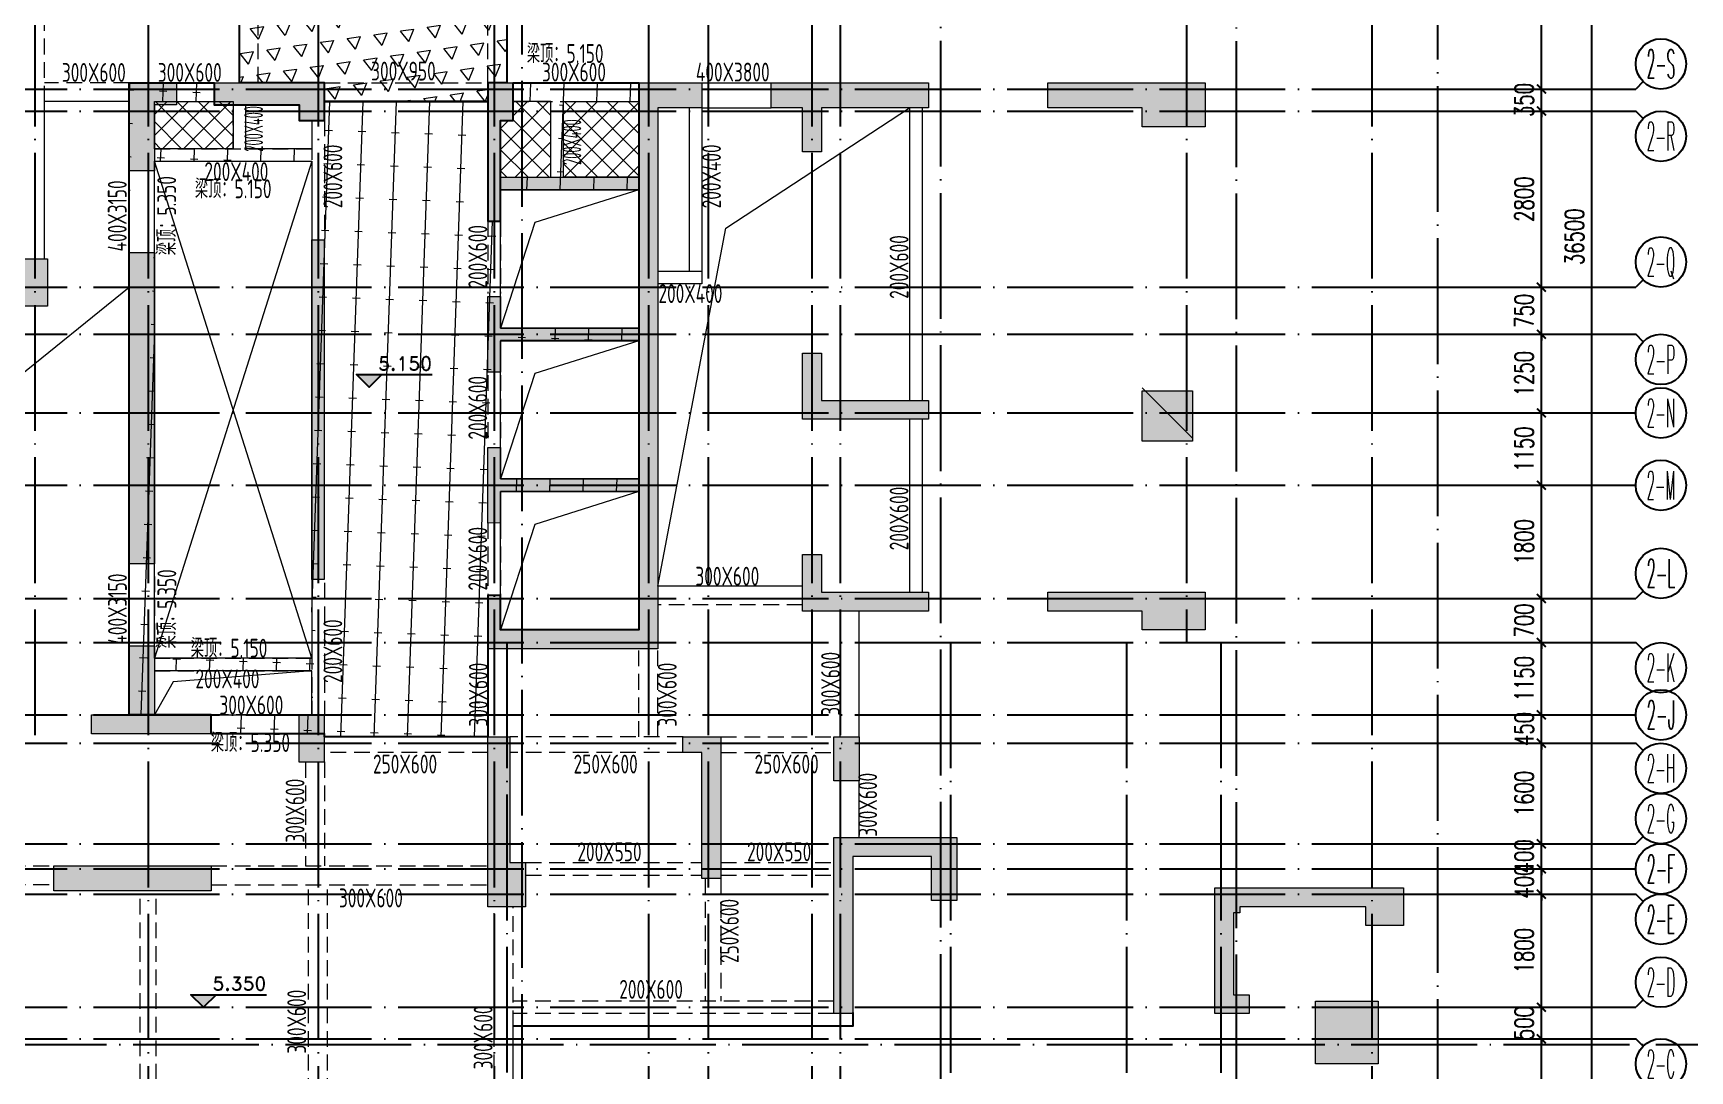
# Model space of a CAD drawing. Header units: millimetres. Extents: x 1089227 to 13101469, y 618865 to 10240562.
# Drawn here: x 2293406 to 2319734, y 4888743 to 4905242 of the extents above; entities that cross this region are included whole.
import ezdxf
from ezdxf.enums import TextEntityAlignment as Align

# ---------------------------------------------------------------- set-up
doc = ezdxf.new("R2010")
doc.units = ezdxf.units.MM
doc.header["$LTSCALE"] = 1000
doc.header["$PDMODE"] = 3
doc.header["$PDSIZE"] = 200
doc.linetypes.add('DOTE', pattern=[2.42, 2, -0.2, 0.02, -0.2])
doc.linetypes.add('HIDDEN', pattern=[0.375, 0.25, -0.125])
doc.layers.get('0').update_dxf_attribs({"linetype": 'CONTINUOUS'})
doc.layers.get('Defpoints').update_dxf_attribs({"linetype": 'CONTINUOUS'})
for name, color, linetype in [('AXIS', 3, 'CONTINUOUS'), ('AXIS_TEXT', 7, 'CONTINUOUS'), ('BG', 11, 'CONTINUOUS'), ('BG-H', 8, 'CONTINUOUS'), ('C-H', 8, 'CONTINUOUS'), ('DOTE', 1, 'DOTE'), ('S-BEAM-TEXT-DD', 7, 'CONTINUOUS'), ('降板范围', 7, 'CONTINUOUS')]:
    doc.layers.add(name, color=color, linetype=linetype)
for name, color, linetype, lineweight in [('S-BEAM-DASH', 4, 'HIDDEN', 0), ('S-BEAM-SE-DASH', 3, 'HIDDEN', 0), ('S-COLU-GZ', 240, 'CONTINUOUS', 0), ('S-HOLE', 11, 'CONTINUOUS', 0), ('S-SLAB', 160, 'CONTINUOUS', 0), ('S-SLAB-HATCH', 73, 'CONTINUOUS', 0), ('S-WALL', 31, 'CONTINUOUS', 0)]:
    doc.layers.add(name, color=color, linetype=linetype, lineweight=lineweight)
doc.styles.add('_TCH_AXIS', font='COMPLEX', dxfattribs={"bigfont": 'AllInOneBig.shx'})
doc.styles.add('_TCH_DIM_T3', font='SIMPLEX', dxfattribs={"width": 0.705882, "bigfont": 'AllInOneBig.shx'})
doc.styles.add('COMPLEX', font='COMPLEX', dxfattribs={"bigfont": 'AllInOneBig.shx'})
doc.styles.add('RMD', font='romand.shx')
doc.styles.add('TSSD_Rein', font='tssdeng.shx', dxfattribs={"width": 0.7, "bigfont": 'hztxt.shx'})
doc.dimstyles.new('_TCH_ARCH&&100', dxfattribs={"dimtxt": 297.5, "dimasz": 100, "dimexe": 250, "dimexo": 300, "dimgap": 126.25, "dimtad": 1, "dimdec": 0, "dimzin": 0, "dimdsep": 46, "dimtxsty": '_TCH_DIM_T3', "dimblk": 'ARCHTICK', "dimcen": 0.09, "dimclrt": 7, "dimazin": 2, "dimtfac": 1, "dimtdec": 0, "dimtix": 1, "dimtmove": 2, "dimatfit": 3, "dimfxl": 0, "dimtolj": 1, "dimtzin": 0, "dimarcsym": 0})
pattern_1 = [(45, (-3879379.73, -271259.23), (-168.379802, 168.379802), []), (135, (-3879379.73, -271259.23), (-168.379802, -168.379802), [])]

# ---------------------------------------------------------------- blocks, each defined once
blk = doc.blocks.new('_AXISO')
blk.add_circle((0, 0), 0.5)
at = {"layer": 'AXIS_TEXT', "style": 'COMPLEX', "width": 1.041667}
blk.add_attdef('A', text='', height=0.56, dxfattribs=at).set_placement((-0.25, -0.28), (0.25, -0.28), align=Align.FIT)
blk = doc.blocks.new('_ArchTick')
at = {"color": 0, "linetype": 'ByBlock', "const_width": 0.3}
blk.add_lwpolyline([(-0.71, -0.71), (0.71, 0.71)], dxfattribs=at)
blk = doc.blocks.new('*D246')
at = {"layer": 'AXIS', "color": 0, "lineweight": -2, "transparency": 16777216}
for p, q in [((-60525, 95042), (-57999, 95042)), ((-58249, 58542), (-58249, 95042)), ((-60525, 58542), (-57999, 58542))]:
    blk.add_line(p, q, dxfattribs=at)
at = {"layer": 'Defpoints', "color": 0, "transparency": 16777216}
for p in [(-60825, 95042), (-58249, 95042), (-60825, 58542)]:
    blk.add_point(p, dxfattribs=at)
at = {"layer": 'AXIS', "color": 0, "lineweight": -2, "transparency": 16777216, "xscale": 100, "yscale": 100, "zscale": 100}
for p, rotation in [((-58249, 95042), 90), ((-58249, 58542), 270)]:
    blk.add_blockref('_ArchTick', p, dxfattribs=dict(at, rotation=rotation))
at = {"layer": 'AXIS', "color": 7, "transparency": 16777216, "insert": (-58524, 76792), "char_height": 297.5, "attachment_point": 5, "rotation": 90, "style": '_TCH_DIM_T3'}
blk.add_mtext('\\A1;36500', dxfattribs=at)
blk = doc.blocks.new('*D248')
at = {"layer": 'AXIS', "color": 0, "lineweight": -2, "transparency": 16777216}
for p, q in [((-60525, 64042), (-58799, 64042)), ((-59049, 59542), (-59049, 64042)), ((-60525, 59542), (-58799, 59542))]:
    blk.add_line(p, q, dxfattribs=at)
at = {"layer": 'Defpoints', "color": 0, "transparency": 16777216}
for p in [(-60825, 64042), (-59049, 64042), (-60825, 59542)]:
    blk.add_point(p, dxfattribs=at)
at = {"layer": 'AXIS', "color": 0, "lineweight": -2, "transparency": 16777216, "xscale": 100, "yscale": 100, "zscale": 100}
for p, rotation in [((-59049, 64042), 90), ((-59049, 59542), 270)]:
    blk.add_blockref('_ArchTick', p, dxfattribs=dict(at, rotation=rotation))
at = {"layer": 'AXIS', "color": 7, "transparency": 16777216, "insert": (-59324, 61792), "char_height": 297.5, "attachment_point": 5, "rotation": 90, "style": '_TCH_DIM_T3'}
blk.add_mtext('\\A1;4500', dxfattribs=at)
blk = doc.blocks.new('*D249')
at = {"layer": 'AXIS', "color": 0, "lineweight": -2, "transparency": 16777216}
for p, q in [((-60525, 64542), (-58799, 64542)), ((-59049, 64542), (-59049, 64642)), ((-59049, 64042), (-59049, 64542)), ((-60525, 64042), (-58799, 64042)), ((-59049, 64042), (-59049, 63942))]:
    blk.add_line(p, q, dxfattribs=at)
at = {"layer": 'Defpoints', "color": 0, "transparency": 16777216}
for p in [(-60825, 64542), (-59049, 64542), (-60825, 64042)]:
    blk.add_point(p, dxfattribs=at)
at = {"layer": 'AXIS', "color": 0, "lineweight": -2, "transparency": 16777216, "xscale": 100, "yscale": 100, "zscale": 100}
for p, rotation in [((-59049, 64542), 270), ((-59049, 64042), 90)]:
    blk.add_blockref('_ArchTick', p, dxfattribs=dict(at, rotation=rotation))
at = {"layer": 'AXIS', "color": 7, "transparency": 16777216, "insert": (-59324, 64292), "char_height": 297.5, "attachment_point": 5, "rotation": 90, "style": '_TCH_DIM_T3'}
blk.add_mtext('\\A1;500', dxfattribs=at)
blk = doc.blocks.new('*D250')
at = {"layer": 'AXIS', "color": 0, "lineweight": -2, "transparency": 16777216}
for p, q in [((-60525, 66342), (-58799, 66342)), ((-59049, 64542), (-59049, 66342)), ((-60525, 64542), (-58799, 64542))]:
    blk.add_line(p, q, dxfattribs=at)
at = {"layer": 'Defpoints', "color": 0, "transparency": 16777216}
for p in [(-60825, 66342), (-59049, 66342), (-60825, 64542)]:
    blk.add_point(p, dxfattribs=at)
at = {"layer": 'AXIS', "color": 0, "lineweight": -2, "transparency": 16777216, "xscale": 100, "yscale": 100, "zscale": 100}
for p, rotation in [((-59049, 66342), 90), ((-59049, 64542), 270)]:
    blk.add_blockref('_ArchTick', p, dxfattribs=dict(at, rotation=rotation))
at = {"layer": 'AXIS', "color": 7, "transparency": 16777216, "insert": (-59324, 65442), "char_height": 297.5, "attachment_point": 5, "rotation": 90, "style": '_TCH_DIM_T3'}
blk.add_mtext('\\A1;1800', dxfattribs=at)
blk = doc.blocks.new('*D251')
at = {"layer": 'AXIS', "color": 0, "lineweight": -2, "transparency": 16777216}
for p, q in [((-60525, 66742), (-58799, 66742)), ((-59049, 66742), (-59049, 66842)), ((-59049, 66342), (-59049, 66742)), ((-60525, 66342), (-58799, 66342)), ((-59049, 66342), (-59049, 66242))]:
    blk.add_line(p, q, dxfattribs=at)
at = {"layer": 'Defpoints', "color": 0, "transparency": 16777216}
for p in [(-60825, 66742), (-59049, 66742), (-60825, 66342)]:
    blk.add_point(p, dxfattribs=at)
at = {"layer": 'AXIS', "color": 0, "lineweight": -2, "transparency": 16777216, "xscale": 100, "yscale": 100, "zscale": 100}
for p, rotation in [((-59049, 66742), 270), ((-59049, 66342), 90)]:
    blk.add_blockref('_ArchTick', p, dxfattribs=dict(at, rotation=rotation))
at = {"layer": 'AXIS', "color": 7, "transparency": 16777216, "insert": (-59324, 66542), "char_height": 297.5, "attachment_point": 5, "rotation": 90, "style": '_TCH_DIM_T3'}
blk.add_mtext('\\A1;400', dxfattribs=at)
blk = doc.blocks.new('*D252')
at = {"layer": 'AXIS', "color": 0, "lineweight": -2, "transparency": 16777216}
for p, q in [((-60525, 67142), (-58799, 67142)), ((-59049, 67142), (-59049, 67242)), ((-59049, 66742), (-59049, 67142)), ((-60525, 66742), (-58799, 66742)), ((-59049, 66742), (-59049, 66642))]:
    blk.add_line(p, q, dxfattribs=at)
at = {"layer": 'Defpoints', "color": 0, "transparency": 16777216}
for p in [(-60825, 67142), (-59049, 67142), (-60825, 66742)]:
    blk.add_point(p, dxfattribs=at)
at = {"layer": 'AXIS', "color": 0, "lineweight": -2, "transparency": 16777216, "xscale": 100, "yscale": 100, "zscale": 100}
for p, rotation in [((-59049, 67142), 270), ((-59049, 66742), 90)]:
    blk.add_blockref('_ArchTick', p, dxfattribs=dict(at, rotation=rotation))
at = {"layer": 'AXIS', "color": 7, "transparency": 16777216, "insert": (-59324, 66942), "char_height": 297.5, "attachment_point": 5, "rotation": 90, "style": '_TCH_DIM_T3'}
blk.add_mtext('\\A1;400', dxfattribs=at)
blk = doc.blocks.new('*D253')
at = {"layer": 'AXIS', "color": 0, "lineweight": -2, "transparency": 16777216}
for p, q in [((-60525, 68742), (-58799, 68742)), ((-59049, 67142), (-59049, 68742)), ((-60525, 67142), (-58799, 67142))]:
    blk.add_line(p, q, dxfattribs=at)
at = {"layer": 'Defpoints', "color": 0, "transparency": 16777216}
for p in [(-60825, 68742), (-59049, 68742), (-60825, 67142)]:
    blk.add_point(p, dxfattribs=at)
at = {"layer": 'AXIS', "color": 0, "lineweight": -2, "transparency": 16777216, "xscale": 100, "yscale": 100, "zscale": 100}
for p, rotation in [((-59049, 68742), 90), ((-59049, 67142), 270)]:
    blk.add_blockref('_ArchTick', p, dxfattribs=dict(at, rotation=rotation))
at = {"layer": 'AXIS', "color": 7, "transparency": 16777216, "insert": (-59324, 67942), "char_height": 297.5, "attachment_point": 5, "rotation": 90, "style": '_TCH_DIM_T3'}
blk.add_mtext('\\A1;1600', dxfattribs=at)
blk = doc.blocks.new('*D254')
at = {"layer": 'AXIS', "color": 0, "lineweight": -2, "transparency": 16777216}
for p, q in [((-59049, 69192), (-59049, 69292)), ((-60525, 69192), (-58799, 69192)), ((-59049, 68742), (-59049, 69192)), ((-60525, 68742), (-58799, 68742)), ((-59049, 68742), (-59049, 68642))]:
    blk.add_line(p, q, dxfattribs=at)
at = {"layer": 'Defpoints', "color": 0, "transparency": 16777216}
for p in [(-60825, 69192), (-59049, 69192), (-60825, 68742)]:
    blk.add_point(p, dxfattribs=at)
at = {"layer": 'AXIS', "color": 0, "lineweight": -2, "transparency": 16777216, "xscale": 100, "yscale": 100, "zscale": 100}
for p, rotation in [((-59049, 69192), 270), ((-59049, 68742), 90)]:
    blk.add_blockref('_ArchTick', p, dxfattribs=dict(at, rotation=rotation))
at = {"layer": 'AXIS', "color": 7, "transparency": 16777216, "insert": (-59324, 68967), "char_height": 297.5, "attachment_point": 5, "rotation": 90, "style": '_TCH_DIM_T3'}
blk.add_mtext('\\A1;450', dxfattribs=at)
blk = doc.blocks.new('*D255')
at = {"layer": 'AXIS', "color": 0, "lineweight": -2, "transparency": 16777216}
for p, q in [((-60525, 70342), (-58799, 70342)), ((-59049, 69192), (-59049, 70342)), ((-60525, 69192), (-58799, 69192))]:
    blk.add_line(p, q, dxfattribs=at)
at = {"layer": 'Defpoints', "color": 0, "transparency": 16777216}
for p in [(-60825, 70342), (-59049, 70342), (-60825, 69192)]:
    blk.add_point(p, dxfattribs=at)
at = {"layer": 'AXIS', "color": 0, "lineweight": -2, "transparency": 16777216, "xscale": 100, "yscale": 100, "zscale": 100}
for p, rotation in [((-59049, 70342), 90), ((-59049, 69192), 270)]:
    blk.add_blockref('_ArchTick', p, dxfattribs=dict(at, rotation=rotation))
at = {"layer": 'AXIS', "color": 7, "transparency": 16777216, "insert": (-59324, 69767), "char_height": 297.5, "attachment_point": 5, "rotation": 90, "style": '_TCH_DIM_T3'}
blk.add_mtext('\\A1;1150', dxfattribs=at)
blk = doc.blocks.new('*D256')
at = {"layer": 'AXIS', "color": 0, "lineweight": -2, "transparency": 16777216}
for p, q in [((-59049, 71042), (-59049, 71142)), ((-60525, 71042), (-58799, 71042)), ((-59049, 70342), (-59049, 71042)), ((-60525, 70342), (-58799, 70342)), ((-59049, 70342), (-59049, 70242))]:
    blk.add_line(p, q, dxfattribs=at)
at = {"layer": 'Defpoints', "color": 0, "transparency": 16777216}
for p in [(-60825, 71042), (-59049, 71042), (-60825, 70342)]:
    blk.add_point(p, dxfattribs=at)
at = {"layer": 'AXIS', "color": 0, "lineweight": -2, "transparency": 16777216, "xscale": 100, "yscale": 100, "zscale": 100}
for p, rotation in [((-59049, 71042), 270), ((-59049, 70342), 90)]:
    blk.add_blockref('_ArchTick', p, dxfattribs=dict(at, rotation=rotation))
at = {"layer": 'AXIS', "color": 7, "transparency": 16777216, "insert": (-59324, 70692), "char_height": 297.5, "attachment_point": 5, "rotation": 90, "style": '_TCH_DIM_T3'}
blk.add_mtext('\\A1;700', dxfattribs=at)
blk = doc.blocks.new('*D257')
at = {"layer": 'AXIS', "color": 0, "lineweight": -2, "transparency": 16777216}
for p, q in [((-60525, 72842), (-58799, 72842)), ((-59049, 71042), (-59049, 72842)), ((-60525, 71042), (-58799, 71042))]:
    blk.add_line(p, q, dxfattribs=at)
at = {"layer": 'Defpoints', "color": 0, "transparency": 16777216}
for p in [(-60825, 72842), (-59049, 72842), (-60825, 71042)]:
    blk.add_point(p, dxfattribs=at)
at = {"layer": 'AXIS', "color": 0, "lineweight": -2, "transparency": 16777216, "xscale": 100, "yscale": 100, "zscale": 100}
for p, rotation in [((-59049, 72842), 90), ((-59049, 71042), 270)]:
    blk.add_blockref('_ArchTick', p, dxfattribs=dict(at, rotation=rotation))
at = {"layer": 'AXIS', "color": 7, "transparency": 16777216, "insert": (-59324, 71942), "char_height": 297.5, "attachment_point": 5, "rotation": 90, "style": '_TCH_DIM_T3'}
blk.add_mtext('\\A1;1800', dxfattribs=at)
blk = doc.blocks.new('*D258')
at = {"layer": 'AXIS', "color": 0, "lineweight": -2, "transparency": 16777216}
for p, q in [((-60525, 73992), (-58799, 73992)), ((-59049, 72842), (-59049, 73992)), ((-60525, 72842), (-58799, 72842))]:
    blk.add_line(p, q, dxfattribs=at)
at = {"layer": 'Defpoints', "color": 0, "transparency": 16777216}
for p in [(-60825, 73992), (-59049, 73992), (-60825, 72842)]:
    blk.add_point(p, dxfattribs=at)
at = {"layer": 'AXIS', "color": 0, "lineweight": -2, "transparency": 16777216, "xscale": 100, "yscale": 100, "zscale": 100}
for p, rotation in [((-59049, 73992), 90), ((-59049, 72842), 270)]:
    blk.add_blockref('_ArchTick', p, dxfattribs=dict(at, rotation=rotation))
at = {"layer": 'AXIS', "color": 7, "transparency": 16777216, "insert": (-59324, 73417), "char_height": 297.5, "attachment_point": 5, "rotation": 90, "style": '_TCH_DIM_T3'}
blk.add_mtext('\\A1;1150', dxfattribs=at)
blk = doc.blocks.new('*D259')
at = {"layer": 'AXIS', "color": 0, "lineweight": -2, "transparency": 16777216}
for p, q in [((-60525, 75242), (-58799, 75242)), ((-59049, 73992), (-59049, 75242)), ((-60525, 73992), (-58799, 73992))]:
    blk.add_line(p, q, dxfattribs=at)
at = {"layer": 'Defpoints', "color": 0, "transparency": 16777216}
for p in [(-60825, 75242), (-59049, 75242), (-60825, 73992)]:
    blk.add_point(p, dxfattribs=at)
at = {"layer": 'AXIS', "color": 0, "lineweight": -2, "transparency": 16777216, "xscale": 100, "yscale": 100, "zscale": 100}
for p, rotation in [((-59049, 75242), 90), ((-59049, 73992), 270)]:
    blk.add_blockref('_ArchTick', p, dxfattribs=dict(at, rotation=rotation))
at = {"layer": 'AXIS', "color": 7, "transparency": 16777216, "insert": (-59324, 74617), "char_height": 297.5, "attachment_point": 5, "rotation": 90, "style": '_TCH_DIM_T3'}
blk.add_mtext('\\A1;1250', dxfattribs=at)
blk = doc.blocks.new('*D260')
at = {"layer": 'AXIS', "color": 0, "lineweight": -2, "transparency": 16777216}
for p, q in [((-59049, 75992), (-59049, 76092)), ((-60525, 75992), (-58799, 75992)), ((-59049, 75242), (-59049, 75992)), ((-60525, 75242), (-58799, 75242)), ((-59049, 75242), (-59049, 75142))]:
    blk.add_line(p, q, dxfattribs=at)
at = {"layer": 'Defpoints', "color": 0, "transparency": 16777216}
for p in [(-60825, 75992), (-59049, 75992), (-60825, 75242)]:
    blk.add_point(p, dxfattribs=at)
at = {"layer": 'AXIS', "color": 0, "lineweight": -2, "transparency": 16777216, "xscale": 100, "yscale": 100, "zscale": 100}
for p, rotation in [((-59049, 75992), 270), ((-59049, 75242), 90)]:
    blk.add_blockref('_ArchTick', p, dxfattribs=dict(at, rotation=rotation))
at = {"layer": 'AXIS', "color": 7, "transparency": 16777216, "insert": (-59324, 75617), "char_height": 297.5, "attachment_point": 5, "rotation": 90, "style": '_TCH_DIM_T3'}
blk.add_mtext('\\A1;750', dxfattribs=at)
blk = doc.blocks.new('*D261')
at = {"layer": 'AXIS', "color": 0, "lineweight": -2, "transparency": 16777216}
for p, q in [((-60525, 78792), (-58799, 78792)), ((-59049, 75992), (-59049, 78792)), ((-60525, 75992), (-58799, 75992))]:
    blk.add_line(p, q, dxfattribs=at)
at = {"layer": 'Defpoints', "color": 0, "transparency": 16777216}
for p in [(-60825, 78792), (-59049, 78792), (-60825, 75992)]:
    blk.add_point(p, dxfattribs=at)
at = {"layer": 'AXIS', "color": 0, "lineweight": -2, "transparency": 16777216, "xscale": 100, "yscale": 100, "zscale": 100}
for p, rotation in [((-59049, 78792), 90), ((-59049, 75992), 270)]:
    blk.add_blockref('_ArchTick', p, dxfattribs=dict(at, rotation=rotation))
at = {"layer": 'AXIS', "color": 7, "transparency": 16777216, "insert": (-59324, 77392), "char_height": 297.5, "attachment_point": 5, "rotation": 90, "style": '_TCH_DIM_T3'}
blk.add_mtext('\\A1;2800', dxfattribs=at)
blk = doc.blocks.new('*D262')
at = {"layer": 'AXIS', "color": 0, "lineweight": -2, "transparency": 16777216}
for p, q in [((-60525, 79142), (-58799, 79142)), ((-59049, 79142), (-59049, 79242)), ((-59049, 78792), (-59049, 79142)), ((-60525, 78792), (-58799, 78792)), ((-59049, 78792), (-59049, 78692))]:
    blk.add_line(p, q, dxfattribs=at)
at = {"layer": 'Defpoints', "color": 0, "transparency": 16777216}
for p in [(-60825, 79142), (-59049, 79142), (-60825, 78792)]:
    blk.add_point(p, dxfattribs=at)
at = {"layer": 'AXIS', "color": 0, "lineweight": -2, "transparency": 16777216, "xscale": 100, "yscale": 100, "zscale": 100}
for p, rotation in [((-59049, 79142), 270), ((-59049, 78792), 90)]:
    blk.add_blockref('_ArchTick', p, dxfattribs=dict(at, rotation=rotation))
at = {"layer": 'AXIS', "color": 7, "transparency": 16777216, "insert": (-59324, 78967), "char_height": 297.5, "attachment_point": 5, "rotation": 90, "style": '_TCH_DIM_T3'}
blk.add_mtext('\\A1;350', dxfattribs=at)
blk = doc.blocks.new('*D263')
at = {"layer": 'AXIS', "color": 0, "lineweight": -2, "transparency": 16777216}
for p, q in [((-60525, 82942), (-58799, 82942)), ((-59049, 79142), (-59049, 82942)), ((-60525, 79142), (-58799, 79142))]:
    blk.add_line(p, q, dxfattribs=at)
at = {"layer": 'Defpoints', "color": 0, "transparency": 16777216}
for p in [(-60825, 82942), (-59049, 82942), (-60825, 79142)]:
    blk.add_point(p, dxfattribs=at)
at = {"layer": 'AXIS', "color": 0, "lineweight": -2, "transparency": 16777216, "xscale": 100, "yscale": 100, "zscale": 100}
for p, rotation in [((-59049, 82942), 90), ((-59049, 79142), 270)]:
    blk.add_blockref('_ArchTick', p, dxfattribs=dict(at, rotation=rotation))
at = {"layer": 'AXIS', "color": 7, "transparency": 16777216, "insert": (-59324, 81042), "char_height": 297.5, "attachment_point": 5, "rotation": 90, "style": '_TCH_DIM_T3'}
blk.add_mtext('\\A1;3800', dxfattribs=at)
blk = doc.blocks.new('裙房轴网260428')
at = {"layer": 'DOTE', "color": 16, "linetype": 'DOTE'}
for p, q in [((-63900, 137981.8), (-63900, -1000)), ((-75250, 137349.7), (-75250, -1000)), ((-60700, 137269.1), (-60700, -1000)), ((-68600, 130728.4), (-68600, -1000)), ((-120150, 63950), (-1866, 63950))]:
    blk.add_line(p, q, dxfattribs=at)
blk = doc.blocks.new('QZ-TL-0808')
at = {"layer": 'C-H'}
for points in [[(-41558, -17922), (-41558, -16522), (-40808, -16522), (-40808, -16872), (-41158, -16872), (-41158, -17922)], [(-40208, -16522), (-38458, -16522), (-38458, -17122), (-38858, -17122), (-38858, -16872), (-40208, -16872)], [(-33158, -16922), (-32458, -16922), (-32458, -16522), (-33458, -16522), (-33458, -18024), (-35658, -18024), (-35658, -17122), (-35458, -17122), (-35458, -16522), (-35858, -16522), (-35858, -18722), (-35658, -18722), (-35658, -18224), (-33458, -18224), (-33458, -20422), (-35658, -20422), (-35658, -19921), (-35858, -19922), (-35858, -21121), (-35658, -21121), (-35658, -20622), (-33458, -20622), (-33458, -22822), (-35658, -22822), (-35658, -22322), (-35858, -22322), (-35858, -23522), (-35658, -23521), (-35658, -23022), (-33458, -23022), (-33458, -25222), (-35658, -25222), (-35658, -24722), (-35858, -24722), (-35858, -25522), (-33158, -25522)], [(-30858, -17622), (-30858, -16922), (-31358, -16922), (-31358, -16522), (-28858, -16522), (-28858, -16922), (-30558, -16922), (-30558, -17622)], [(-26958, -16522), (-24458, -16522), (-24458, -17222), (-25458, -17222), (-25458, -16922), (-26958, -16922)], [(-38658, -19022), (-38458, -19022), (-38458, -24422), (-38658, -24422)], [(-42858, -19322), (-43258, -19322), (-43258, -19472), (-45758, -19472), (-45758, -20073), (-42858, -20072)], [(-41558, -19222), (-41158, -19222), (-41158, -24172), (-41558, -24172)], [(-30858, -21872), (-30858, -20822), (-30558, -20822), (-30558, -21572), (-28858, -21572), (-28858, -21872)], [(-25458, -21421), (-24658, -21421), (-24658, -22221), (-25458, -22221)], [(-30858, -24922), (-30858, -24022), (-30558, -24022), (-30558, -24622), (-28858, -24622), (-28858, -24922)], [(-26958, -24622), (-24458, -24622), (-24458, -25222), (-25458, -25222), (-25458, -24922), (-26958, -24922)], [(-42158, -26872), (-42158, -26572), (-41558, -26572), (-41558, -25472), (-41155, -25472), (-41158, -26572), (-40258, -26572), (-40258, -26872)], [(-38858, -26572), (-38458, -26572), (-38458, -27322), (-38858, -27322)], [(-35508, -26922), (-35858, -26922), (-35858, -29622), (-35258, -29622), (-35258, -28922), (-35508, -28922)], [(-32758, -27172), (-32758, -26922), (-32158, -26922), (-32158, -29172), (-32458, -29172), (-32458, -27172)], [(-30358, -26922), (-29958, -26922), (-29958, -27622), (-30358, -27622)], [(-30358, -28522), (-28408, -28522), (-28408, -29522), (-28808, -29522), (-28808, -28822), (-30058, -28822), (-30058, -31322), (-30358, -31322)], [(-42758, -28972), (-40258, -28972), (-40258, -29372), (-42758, -29372)], [(-23758, -31022), (-23758, -31322), (-24308, -31322), (-24308, -29322), (-21308, -29322), (-21308, -29922), (-21908, -29922), (-21908, -29622), (-23908, -29622), (-23908, -29722), (-24008, -29722), (-24008, -31022)], [(-22708, -31122), (-21708, -31122), (-21708, -32122), (-22708, -32122)]]:
    blk.add_hatch(color=256, dxfattribs=at).paths.add_polyline_path(points)
at = {"layer": 'S-WALL'}
for points in [[(-41558, -17922), (-41558, -16522), (-40808, -16522), (-40808, -16872), (-41158, -16872), (-41158, -17922), (-41558, -17922)], [(-40208, -16522), (-38458, -16522), (-38458, -17122), (-38858, -17122), (-38858, -16872), (-40208, -16872), (-40208, -16522)], [(-35858, -21122), (-35858, -19922), (-35658, -19921), (-35658, -20422), (-33458, -20422), (-33458, -18224), (-35658, -18224), (-35658, -18722), (-35858, -18722), (-35858, -16522), (-35458, -16522), (-35458, -17122), (-35658, -17122), (-35658, -18024), (-33458, -18024), (-33458, -16522), (-32458, -16522), (-32458, -16922), (-33158, -16922), (-33158, -25522), (-35858, -25522), (-35858, -24722), (-35658, -24722), (-35658, -25222), (-33458, -25222), (-33458, -23022), (-35658, -23022), (-35658, -23521), (-35858, -23522), (-35858, -22322), (-35658, -22322), (-35658, -22822), (-33458, -22822), (-33458, -20622), (-35658, -20622), (-35658, -21121), (-35858, -21121)], [(-30858, -17622), (-30858, -16922), (-31358, -16922), (-31358, -16522), (-28858, -16522), (-28858, -16922), (-30558, -16922), (-30558, -17622), (-30858, -17622)], [(-26958, -16522), (-24458, -16522), (-24458, -17222), (-25458, -17222), (-25458, -16922), (-26958, -16922), (-26958, -16522)], [(-45758, -20072), (-45758, -19472), (-43258, -19472), (-43258, -19322), (-42858, -19322), (-42858, -20072), (-45758, -20073)], [(-30858, -21872), (-30858, -20822), (-30558, -20822), (-30558, -21572), (-28858, -21572), (-28858, -21872), (-30858, -21872)], [(-30858, -24922), (-30858, -24022), (-30558, -24022), (-30558, -24622), (-28858, -24622), (-28858, -24922), (-30858, -24922)], [(-26958, -24622), (-24458, -24622), (-24458, -25222), (-25458, -25222), (-25458, -24922), (-26958, -24922), (-26958, -24622)], [(-42158, -26872), (-42158, -26572), (-41558, -26572), (-41558, -25472), (-41155, -25472), (-41158, -26572), (-40258, -26572), (-40258, -26872), (-42158, -26872)], [(-35858, -26922), (-35508, -26922), (-35508, -28922), (-35258, -28922), (-35258, -29622), (-35858, -29622), (-35858, -26922)], [(-32758, -27172), (-32758, -26922), (-32158, -26922), (-32158, -29172), (-32458, -29172), (-32458, -27172), (-32758, -27172), (-32758, -26922)], [(-30358, -28522), (-28408, -28522), (-28408, -29522), (-28808, -29522), (-28808, -28822), (-30058, -28822), (-30058, -31322), (-30358, -31322), (-30358, -28522)], [(-23758, -31022), (-23758, -31322), (-24308, -31322), (-24308, -29322), (-21308, -29322), (-21308, -29922), (-21908, -29922), (-21908, -29622), (-23908, -29622), (-23908, -29722), (-24008, -29722), (-24008, -31022), (-23758, -31022)]]:
    blk.add_lwpolyline(points, dxfattribs=at)
for points in [[(-38658, -19022), (-38458, -19022), (-38458, -24422), (-38658, -24422)], [(-41558, -19222), (-41158, -19222), (-41158, -24172), (-41558, -24172)], [(-25458, -21421), (-24658, -21421), (-24658, -22221), (-25458, -22221)], [(-38858, -26572), (-38458, -26572), (-38458, -27322), (-38858, -27322)], [(-30358, -26922), (-29958, -26922), (-29958, -27622), (-30358, -27622)], [(-42758, -28972), (-40258, -28972), (-40258, -29372), (-42758, -29372)], [(-22708, -31122), (-21708, -31122), (-21708, -32122), (-22708, -32122)]]:
    blk.add_lwpolyline(points, close=True, dxfattribs=at)
blk = doc.blocks.new('1F柱网-0808')
at = {"layer": 'S-COLU-GZ'}
blk.add_line((119422, 127086), (120222, 126284), dxfattribs=at)
blk.add_blockref('QZ-TL-0808', (144880, 148457))
blk = doc.blocks.new('2FJGBZ')
at = {"layer": 'S-SLAB-HATCH'}
h = blk.add_hatch(dxfattribs=at)
h.set_pattern_fill('TRIANG', color=256, scale=150, angle=8)
h.set_pattern_definition([(68.0000004, (-5457252.86, 1932872.46), (-263.88782, 337.761074), [214.3125, -214.3125]), (128.0000004, (-5457252.86, 1932872.46), (-424.45358, -59.653019), [214.3125, -214.3125]), (8.0000004, (-5457384.8, 1933041.34), (160.56576, 397.414093), [214.3125, -214.3125])])
h.paths.add_polyline_path([(102272, 141735), (102573, 141735), (102573, 142035), (112423, 142035), (112422, 141736), (112722, 141735), (112722, 136335), (111222, 136335), (111222, 136036), (109322, 136036), (109322, 131935), (109022, 131935), (109022, 131635), (106423, 131635), (106423, 131935), (105072, 131935), (105072, 136036), (102572, 136036), (102572, 136337), (102272, 136336)])
h = blk.add_hatch(dxfattribs=at)
h.set_pattern_fill('橡胶', color=256, scale=150, angle=8)
h.set_pattern_definition([(88, (-21741.7, -30030.15), (-530.007, 18.5083), []), (178, (-21131.1, -29460.8), (-18.5083, -530.007), [120, -410.3301])])
h.paths.add_polyline_path([(109022, 121535), (106423, 121538), (106423, 121585), (104623, 121585), (104622, 121885), (103322, 121885), (103322, 131935), (104672, 131935), (104672, 131585), (106023, 131585), (106023, 131335), (106423, 131335), (106423, 131635), (109022, 131635), (109022, 129735), (109222, 129735), (109222, 131335), (109422, 131335), (109422, 131935), (111422, 131935), (111422, 123235), (109222, 123235), (109221, 123785), (109021, 123785)])
h.paths.add_polyline_path([(103722, 121885), (106224, 121885), (106224, 122587), (103722, 122587)], flags=16)
h.paths.add_polyline_path([(106224, 122787), (103722, 122787), (103722, 130686), (106224, 130686)], flags=16)
h.paths.add_polyline_path([(104973, 130886), (103722, 130886), (103722, 131636), (104973, 131636)], flags=16)
h.paths.add_polyline_path([(105173, 131585), (106024, 131585), (106024, 131336), (106224, 131336), (106224, 130886), (105173, 130886)], flags=16)
h.paths.add_polyline_path([(110023, 131635), (109423, 131636), (109423, 131336), (109223, 131336), (109223, 130433), (110023, 130433)], flags=16)
h.paths.add_polyline_path([(111423, 130433), (110223, 130433), (110223, 131636), (111423, 131636)])
h.paths.add_polyline_path([(109223, 130232), (111423, 130232), (111423, 128034), (109223, 128034)])
h.paths.add_polyline_path([(109223, 127834), (111423, 127834), (111423, 125636), (109223, 125636)])
h.paths.add_polyline_path([(109223, 125434), (111423, 125434), (111423, 123236), (109223, 123236)])
h = blk.add_hatch(dxfattribs=at)
h.set_pattern_fill('ANSI37', color=256, scale=150)
h.set_pattern_definition(pattern_1)
h.paths.add_polyline_path([(104973, 130886), (103722, 130886), (103722, 131636), (104973, 131636)])
h = blk.add_hatch(dxfattribs=at)
h.set_pattern_fill('ANSI37', color=256, scale=150)
h.set_pattern_definition(pattern_1)
h.paths.add_polyline_path([(110023, 131635), (109423, 131636), (109423, 131336), (109223, 131336), (109223, 130433), (110023, 130433)])
h = blk.add_hatch(dxfattribs=at)
h.set_pattern_fill('ANSI37', color=256, scale=150)
h.set_pattern_definition([(45, (-3872880.32, -271259.23), (-168.379802, 168.379802), []), (135, (-3872880.32, -271259.23), (-168.379802, -168.379802), [])])
h.paths.add_polyline_path([(111423, 130433), (110223, 130433), (110223, 131636), (111423, 131636)])
at = {"layer": 'S-BEAM-DASH', "linetype": 'Continuous'}
for p, q in [((105072, 131936), (105072, 136036)), ((109322, 131935), (109322, 136036)), ((112422, 131935), (113522, 131936)), ((101973, 129136), (101973, 131636)), ((103324, 131636), (101975, 131636)), ((106423, 131635), (109022, 131635)), ((112222, 131536), (112222, 128936)), ((112422, 131536), (112422, 128736)), ((112424, 131536), (113524, 131536)), ((115722, 131535), (115722, 126886)), ((115922, 131535), (115922, 126886)), ((112422, 128936), (111722, 128936)), ((112422, 128736), (111722, 128736)), ((115722, 126586), (115722, 123836)), ((115922, 126586), (115922, 123836)), ((114024, 123933), (111724, 123933)), ((114922, 121535), (114922, 123535)), ((114922, 119936), (114922, 120835)), ((109422, 114733), (109422, 116937))]:
    blk.add_line(p, q, dxfattribs=at)
at = {"layer": 'S-BEAM-DASH'}
for p, q in [((105372, 131936), (105372, 136036)), ((109022, 131935), (109022, 136036)), ((101973, 131636), (101973, 134635)), ((103324, 131936), (101975, 131936)), ((103723, 131936), (104674, 131936)), ((106423, 131935), (109022, 131935)), ((109423, 131936), (111423, 131936)), ((103723, 131636), (104674, 131636)), ((109423, 131636), (111423, 131636)), ((106224, 131336), (106224, 129436)), ((106424, 131336), (106424, 129435)), ((103321, 130535), (103321, 129435)), ((103721, 130535), (103721, 129435)), ((109023, 129735), (109023, 128586)), ((109224, 129736), (109223, 128586)), ((109023, 127286), (109023, 126186)), ((109223, 127286), (109223, 126186)), ((109023, 124936), (109022, 123785)), ((109223, 124935), (109222, 123785)), ((103322, 124085), (103322, 122985)), ((103722, 124085), (103722, 122985)), ((106224, 123983), (106224, 121886)), ((106424, 123983), (106424, 121886)), ((114024, 123633), (111724, 123633)), ((114622, 121535), (114622, 123535)), ((109022, 121535), (109022, 122935)), ((109322, 121535), (109322, 122935)), ((111422, 121535), (111422, 122935)), ((111722, 121535), (111722, 122935)), ((106023, 121885), (104622, 121885)), ((106023, 121585), (104622, 121585)), ((109022, 121535), (106423, 121535)), ((112123, 121535), (109372, 121535)), ((112723, 121535), (114523, 121535)), ((106124, 121136), (106124, 119485)), ((109022, 121285), (106423, 121285)), ((106424, 121136), (106424, 119485)), ((112123, 121285), (109372, 121285)), ((112723, 121285), (114523, 121285)), ((114622, 119936), (114622, 120835)), ((109622, 119535), (112422, 119535)), ((112724, 119535), (114522, 119535)), ((99173, 119486), (102123, 119486)), ((104623, 119485), (109023, 119485)), ((109622, 119335), (112424, 119335)), ((112473, 119285), (112473, 117335)), ((112722, 119335), (114522, 119335)), ((112723, 119285), (112723, 117335)), ((99173, 119186), (102123, 119186)), ((103498, 112335), (103498, 119086)), ((103748, 112335), (103748, 119086)), ((104623, 119185), (109023, 119185)), ((106173, 114733), (106173, 119185)), ((106473, 114733), (106473, 119185)), ((109122, 114733), (109122, 118836)), ((109422, 116937), (109422, 118836)), ((114522, 117335), (109422, 117335)), ((114522, 117135), (109422, 117135))]:
    blk.add_line(p, q, dxfattribs=at)
at = {"layer": 'S-BEAM-SE-DASH'}
for p, q in [((104973, 130886), (104973, 131585)), ((105173, 130886), (105173, 131585)), ((110023, 130433), (110023, 131636)), ((110223, 130433), (110223, 131636)), ((103722, 130886), (106224, 130886)), ((103722, 130686), (106224, 130686)), ((103722, 122787), (106224, 122787)), ((103722, 122587), (106224, 122587))]:
    blk.add_line(p, q, dxfattribs=at)
at = {"layer": 'S-HOLE'}
for points in [[(105173, 131585), (106024, 131585), (106024, 131336), (106224, 131336), (106224, 130886), (105173, 130886)], [(106224, 122787), (103722, 122787), (103722, 130686), (106224, 130686)], [(109223, 130232), (111423, 130232), (111423, 128034), (109223, 128034)], [(109223, 127834), (111423, 127834), (111423, 125636), (109223, 125636)], [(109223, 125434), (111423, 125434), (111423, 123236), (109223, 123236)], [(103722, 121885), (106224, 121885), (106224, 122587), (103722, 122587)]]:
    blk.add_lwpolyline(points, close=True, dxfattribs=at)
for points in [[(111724, 123933), (112805, 129621), (115722, 131535)], [(106224, 130686), (103722, 122787)], [(106224, 122787), (103722, 130686)], [(111423, 130232), (109766, 129712), (109223, 128034)], [(101024, 119486), (101463, 127178), (103322, 128685)], [(111423, 127834), (109766, 127314), (109223, 125636)], [(111423, 125434), (109766, 124914), (109223, 123236)], [(106224, 122587), (104020, 122410), (103722, 121885)]]:
    blk.add_lwpolyline(points, dxfattribs=at)
at = {"layer": 'S-SLAB'}
for points in [[(104973, 130886), (103722, 130886), (103722, 131636), (104973, 131636)], [(110023, 131635), (109423, 131636), (109423, 131336), (109223, 131336), (109223, 130433), (110023, 130433)], [(111423, 130433), (110223, 130433), (110223, 131636), (111423, 131636)]]:
    blk.add_lwpolyline(points, close=True, dxfattribs=at)
at = {"layer": '降板范围'}
for points in [[(102272, 141735), (102573, 141735), (102573, 142035), (112423, 142035), (112422, 141736), (112722, 141735), (112722, 136335), (111222, 136335), (111222, 136036), (109322, 136036), (109322, 131935), (109022, 131935), (109022, 131635), (106423, 131635), (106423, 131935), (105072, 131935), (105072, 136036), (102572, 136036), (102572, 136337), (102272, 136336)], [(109022, 121535), (106423, 121538), (106423, 121585), (104623, 121585), (104622, 121885), (103322, 121885), (103322, 131935), (104672, 131935), (104672, 131585), (106023, 131585), (106023, 131335), (106423, 131335), (106423, 131635), (109022, 131635), (109022, 129735), (109222, 129735), (109222, 131335), (109422, 131335), (109422, 131935), (111422, 131935), (111422, 123235), (109222, 123235), (109221, 123785), (109021, 123785)]]:
    blk.add_lwpolyline(points, close=True, dxfattribs=at)
blk.add_lwpolyline([(114824, 117152), (114824, 116938), (109423, 116937)], dxfattribs=at)
blk.add_blockref('1F柱网-0808', (0, 0))
blk = doc.blocks.new('ljm2')
at = {"layer": 'BG'}
for points in [[(-22795, 49894), (-22995, 49694), (-23195, 49894), (-21995, 49894)], [(-25428, 40033), (-25628, 39833), (-25828, 40033), (-24628, 40033)]]:
    blk.add_lwpolyline(points, dxfattribs=at)
at = {"layer": 'BG-H'}
for points in [[(-22795, 49894), (-22995, 49694), (-23195, 49894)], [(-25428, 40033), (-25628, 39833), (-25828, 40033)]]:
    blk.add_solid(points, dxfattribs=at)
at = {"layer": 'S-BEAM-TEXT-DD', "style": 'TSSD_Rein', "width": 0.7}
for s, p in [('梁顶：5.150', (-20488, 54847)), ('300X600', (-27878, 54546)), ('300X600', (-26353, 54546)), ('300X950', (-22963, 54568)), ('300X600', (-20247, 54552)), ('400X3800', (-17802, 54552)), ('200X400', (-25613, 52970)), ('梁顶：5.150', (-25764, 52696)), ('200X400', (-18397, 51030)), ('300X600', (-17810, 46537)), ('梁顶：5.150', (-25830, 45393)), ('200X400', (-25755, 44904)), ('300X600', (-25374, 44489)), ('梁顶：5.350', (-25510, 43892)), ('250X600', (-22934, 43550)), ('250X600', (-19746, 43550)), ('250X600', (-16870, 43550)), ('200X550', (-19686, 42154)), ('200X550', (-16989, 42154)), ('300X600', (-23475, 41421)), ('200X600', (-19020, 39968))]:
    blk.add_text(s, height=300, dxfattribs=at).set_placement(p)
at = {"layer": 'S-BEAM-TEXT-DD', "style": 'TSSD_Rein'}
for s, width, p in [('200X400', 0.5, (-24681, 53436)), ('200X400', 0.5, (-19623, 53226)), ('200X600', 0.7, (-23421, 52538)), ('200X400', 0.7, (-17404, 52535)), ('400X3150', 0.7, (-26848, 51850)), ('梁顶：5.350', 0.7, (-26062, 51790)), ('200X600', 0.7, (-21118, 51259)), ('200X600', 0.7, (-14423, 51097)), ('200X600', 0.7, (-21118, 48859)), ('200X600', 0.7, (-14423, 47098)), ('200X600', 0.7, (-21118, 46459)), ('400X3150', 0.7, (-26845, 45599)), ('梁顶：5.350', 0.7, (-26059, 45538)), ('200X600', 0.7, (-23421, 44989)), ('300X600', 0.7, (-21109, 44296)), ('300X600', 0.7, (-18107, 44296)), ('300X600', 0.7, (-15512, 44468)), ('300X600', 0.7, (-24022, 42451)), ('300X600', 0.7, (-14922, 42545)), ('250X600', 0.7, (-17120, 40536)), ('300X600', 0.7, (-23996, 39097)), ('300X600', 0.7, (-21033, 38846))]:
    blk.add_text(s, height=300, rotation=90, dxfattribs=dict(at, width=width)).set_placement(p)
at = {"layer": 'S-BEAM-TEXT-DD', "style": 'RMD'}
for s, p in [('5.150', (-21995, 49894)), ('5.350', (-24628, 40033))]:
    blk.add_text(s, height=220, dxfattribs=at).set_placement(p, align=Align.BOTTOM_RIGHT)
blk = doc.blocks.new('塔楼轴网260428')
at = {"layer": 'AXIS'}
for p, q in [((-57431.8, 79258.9), (-57549, 79141.7)), ((-60825.5, 79141.7), (-57549, 79141.7)), ((-60825.5, 78791.7), (-57549, 78791.7)), ((-57431.8, 78674.6), (-57549, 78791.7)), ((-57431.8, 76108.9), (-57549, 75991.7)), ((-60825.5, 75991.7), (-57549, 75991.7)), ((-60825.5, 75241.7), (-57549, 75241.7)), ((-57431.8, 75124.6), (-57549, 75241.7)), ((-60825.5, 73991.7), (-57549, 73991.7)), ((-60825.5, 72841.7), (-57549, 72841.7)), ((-57431.8, 71158.9), (-57549, 71041.7)), ((-60825.5, 71041.7), (-57549, 71041.7)), ((-60825.5, 70341.7), (-57549, 70341.7)), ((-57431.8, 70224.6), (-57549, 70341.7)), ((-60825.5, 69191.7), (-57549, 69191.7)), ((-60825.5, 68741.7), (-57549, 68741.7)), ((-57431.8, 68624.6), (-57549, 68741.7)), ((-60825.5, 67141.7), (-57549, 67141.7)), ((-57431.8, 67258.9), (-57549, 67141.7)), ((-60825.5, 66741.7), (-57549, 66741.7)), ((-60825.5, 66341.7), (-57549, 66341.7)), ((-57431.8, 66224.6), (-57549, 66341.7)), ((-60825.5, 64541.7), (-57549, 64541.7)), ((-57431.8, 64658.9), (-57549, 64541.7)), ((-60825.5, 64041.7), (-57549, 64041.7)), ((-57431.8, 63924.6), (-57549, 64041.7))]:
    blk.add_line(p, q, dxfattribs=at)
at = {"layer": 'DOTE', "color": 14}
for p, q in [((-82991, 99907.6), (-82991, 68741.7)), ((-81191, 99907.6), (-81191, 55337.9)), ((-78491, 99907.6), (-78491, 55337.9)), ((-75691, 99907.6), (-75691, 55337.9)), ((-73241, 99907.6), (-73241, 55337.9)), ((-72291, 99907.6), (-72291, 55337.9)), ((-70641, 99907.6), (-70641, 55337.9)), ((-70191, 99907.6), (-70191, 55337.9)), ((-64691, 99907.6), (-64691, 70341.7)), ((-61741, 99907.6), (-61741, 55337.9)), ((-94159, 79141.7), (-60825.5, 79141.7)), ((-94159, 78791.7), (-60825.5, 78791.7)), ((-94159, 75991.7), (-60825.5, 75991.7)), ((-94159, 75241.7), (-60825.5, 75241.7)), ((-94159, 73991.7), (-60825.5, 73991.7)), ((-94159, 72841.7), (-60825.5, 72841.7)), ((-94159, 71041.7), (-60825.5, 71041.7)), ((-94159, 70341.7), (-60825.5, 70341.7)), ((-75491, 70342.8), (-75491, 55337.9)), ((-68441, 70341.7), (-68441, 55337.9)), ((-65641, 70341.7), (-65641, 55337.9)), ((-64141, 70341.7), (-64141, 55337.9)), ((-94159, 69191.7), (-60825.5, 69191.7)), ((-94159, 68741.7), (-60825.5, 68741.7)), ((-94159, 67141.7), (-60825.5, 67141.7)), ((-94159, 66741.7), (-60825.5, 66741.7)), ((-94159, 66341.7), (-60825.5, 66341.7)), ((-94159, 64541.7), (-60825.5, 64541.7)), ((-94159, 64041.7), (-60825.5, 64041.7))]:
    blk.add_line(p, q, dxfattribs=at)
at = {"layer": 'AXIS'}
ref = blk.add_blockref('_AXISO', (-57149, 79541.7), dxfattribs=dict(at, xscale=800, yscale=800, zscale=800))
ref.add_attrib('A', '2-S', dxfattribs={"layer": 'AXIS_TEXT', "height": 452.55, "style": '_TCH_AXIS', "width": 0.35}).set_placement((-57375.2, 79315.4), (-56922.7, 79315.4), align=Align.FIT)
ref = blk.add_blockref('_AXISO', (-57149, 78391.7), dxfattribs=dict(at, xscale=800, yscale=800, zscale=800))
ref.add_attrib('A', '2-R', dxfattribs={"layer": 'AXIS_TEXT', "height": 452.55, "style": '_TCH_AXIS', "width": 0.328125}).set_placement((-57375.2, 78165.4), (-56922.7, 78165.4), align=Align.FIT)
ref = blk.add_blockref('_AXISO', (-57149, 76391.7), dxfattribs=dict(at, xscale=800, yscale=800, zscale=800))
ref.add_attrib('A', '2-Q', dxfattribs={"layer": 'AXIS_TEXT', "height": 452.55, "style": '_TCH_AXIS', "width": 0.33871}).set_placement((-57375.2, 76165.4), (-56922.7, 76165.4), align=Align.FIT)
ref = blk.add_blockref('_AXISO', (-57149, 74841.7), dxfattribs=dict(at, xscale=800, yscale=800, zscale=800))
ref.add_attrib('A', '2-P', dxfattribs={"layer": 'AXIS_TEXT', "height": 452.55, "style": '_TCH_AXIS', "width": 0.333333}).set_placement((-57375.2, 74615.4), (-56922.7, 74615.4), align=Align.FIT)
ref = blk.add_blockref('_AXISO', (-57149, 73991.7), dxfattribs=dict(at, xscale=800, yscale=800, zscale=800))
ref.add_attrib('A', '2-N', dxfattribs={"layer": 'AXIS_TEXT', "height": 452.55, "style": '_TCH_AXIS', "width": 0.323077}).set_placement((-57375.2, 73765.4), (-56922.7, 73765.4), align=Align.FIT)
ref = blk.add_blockref('_AXISO', (-57149, 72841.7), dxfattribs=dict(at, xscale=800, yscale=800, zscale=800))
ref.add_attrib('A', '2-M', dxfattribs={"layer": 'AXIS_TEXT', "height": 452.55, "style": '_TCH_AXIS', "width": 0.313433}).set_placement((-57375.2, 72615.4), (-56922.7, 72615.4), align=Align.FIT)
ref = blk.add_blockref('_AXISO', (-57149, 71441.7), dxfattribs=dict(at, xscale=800, yscale=800, zscale=800))
ref.add_attrib('A', '2-L', dxfattribs={"layer": 'AXIS_TEXT', "height": 452.55, "style": '_TCH_AXIS', "width": 0.344262}).set_placement((-57375.2, 71215.4), (-56922.7, 71215.4), align=Align.FIT)
ref = blk.add_blockref('_AXISO', (-57149, 69941.7), dxfattribs=dict(at, xscale=800, yscale=800, zscale=800))
ref.add_attrib('A', '2-K', dxfattribs={"layer": 'AXIS_TEXT', "height": 452.55, "style": '_TCH_AXIS', "width": 0.323077}).set_placement((-57375.2, 69715.4), (-56922.7, 69715.4), align=Align.FIT)
ref = blk.add_blockref('_AXISO', (-57149, 69191.7), dxfattribs=dict(at, xscale=800, yscale=800, zscale=800))
ref.add_attrib('A', '2-J', dxfattribs={"layer": 'AXIS_TEXT', "height": 452.55, "style": '_TCH_AXIS', "width": 0.368421}).set_placement((-57375.2, 68965.4), (-56922.7, 68965.4), align=Align.FIT)
ref = blk.add_blockref('_AXISO', (-57149, 68341.7), dxfattribs=dict(at, xscale=800, yscale=800, zscale=800))
ref.add_attrib('A', '2-H', dxfattribs={"layer": 'AXIS_TEXT', "height": 452.55, "style": '_TCH_AXIS', "width": 0.318182}).set_placement((-57375.2, 68115.4), (-56922.7, 68115.4), align=Align.FIT)
ref = blk.add_blockref('_AXISO', (-57149, 67541.7), dxfattribs=dict(at, xscale=800, yscale=800, zscale=800))
ref.add_attrib('A', '2-G', dxfattribs={"layer": 'AXIS_TEXT', "height": 452.55, "style": '_TCH_AXIS', "width": 0.328125}).set_placement((-57375.2, 67315.4), (-56922.7, 67315.4), align=Align.FIT)
ref = blk.add_blockref('_AXISO', (-57149, 66741.7), dxfattribs=dict(at, xscale=800, yscale=800, zscale=800))
ref.add_attrib('A', '2-F', dxfattribs={"layer": 'AXIS_TEXT', "height": 452.55, "style": '_TCH_AXIS', "width": 0.33871}).set_placement((-57375.2, 66515.4), (-56922.7, 66515.4), align=Align.FIT)
ref = blk.add_blockref('_AXISO', (-57149, 65941.7), dxfattribs=dict(at, xscale=800, yscale=800, zscale=800))
ref.add_attrib('A', '2-E', dxfattribs={"layer": 'AXIS_TEXT', "height": 452.55, "style": '_TCH_AXIS', "width": 0.33871}).set_placement((-57375.2, 65715.4), (-56922.7, 65715.4), align=Align.FIT)
ref = blk.add_blockref('_AXISO', (-57149, 64941.7), dxfattribs=dict(at, xscale=800, yscale=800, zscale=800))
ref.add_attrib('A', '2-D', dxfattribs={"layer": 'AXIS_TEXT', "height": 452.55, "style": '_TCH_AXIS', "width": 0.333333}).set_placement((-57375.2, 64715.4), (-56922.7, 64715.4), align=Align.FIT)
ref = blk.add_blockref('_AXISO', (-57149, 63641.7), dxfattribs=dict(at, xscale=800, yscale=800, zscale=800))
ref.add_attrib('A', '2-C', dxfattribs={"layer": 'AXIS_TEXT', "height": 452.55, "style": '_TCH_AXIS', "width": 0.344262}).set_placement((-57375.2, 63415.4), (-56922.7, 63415.4), align=Align.FIT)
for p1, p2, distance, picture, middle in [((-60825.5, 58541.7), (-60825.5, 95041.7), -2576.5, '*D246', (-58524, 76791.7)), ((-60825.5, 79141.7), (-60825.5, 82941.7), -1776.5, '*D263', (-59324, 81041.7)), ((-60825.5, 78791.7), (-60825.5, 79141.7), -1776.5, '*D262', (-59324, 78966.7)), ((-60825.5, 75991.7), (-60825.5, 78791.7), -1776.5, '*D261', (-59324, 77391.7)), ((-60825.5, 75241.7), (-60825.5, 75991.7), -1776.5, '*D260', (-59324, 75616.7)), ((-60825.5, 73991.7), (-60825.5, 75241.7), -1776.5, '*D259', (-59324, 74616.7)), ((-60825.5, 72841.7), (-60825.5, 73991.7), -1776.5, '*D258', (-59324, 73416.7)), ((-60825.5, 71041.7), (-60825.5, 72841.7), -1776.5, '*D257', (-59324, 71941.7)), ((-60825.5, 70341.7), (-60825.5, 71041.7), -1776.5, '*D256', (-59324, 70691.7)), ((-60825.5, 69191.7), (-60825.5, 70341.7), -1776.5, '*D255', (-59324, 69766.7)), ((-60825.5, 68741.7), (-60825.5, 69191.7), -1776.5, '*D254', (-59324, 68966.7)), ((-60825.5, 67141.7), (-60825.5, 68741.7), -1776.5, '*D253', (-59324, 67941.7)), ((-60825.5, 66741.7), (-60825.5, 67141.7), -1776.5, '*D252', (-59324, 66941.7)), ((-60825.5, 66341.7), (-60825.5, 66741.7), -1776.5, '*D251', (-59324, 66541.7)), ((-60825.5, 64541.7), (-60825.5, 66341.7), -1776.5, '*D250', (-59324, 65441.7)), ((-60825.5, 64041.7), (-60825.5, 64541.7), -1776.5, '*D249', (-59324, 64291.7)), ((-60825.5, 59541.7), (-60825.5, 64041.7), -1776.5, '*D248', (-59324, 61791.7))]:
    dim = blk.add_aligned_dim(p1=p1, p2=p2, distance=distance, dimstyle='_TCH_ARCH&&100', dxfattribs=at)
    dim.commit()
    dim.dimension.update_dxf_attribs({"geometry": picture, "text_midpoint": middle})
blk = doc.blocks.new('04地块地下轴网260428')
for name in ['裙房轴网260428', '塔楼轴网260428']:
    blk.add_blockref(name, (0, 0))

msp = doc.modelspace()

# ---------------------------------------------------------------- block references
for name, p in [('2FJGBZ', (2191610.598, 4772518.421)), ('ljm2', (2321740.007, 4849921.046)), ('04地块地下轴网260428', (2376423.723, 4825211.796))]:
    msp.add_blockref(name, p)

doc.saveas('drawing.dxf')
